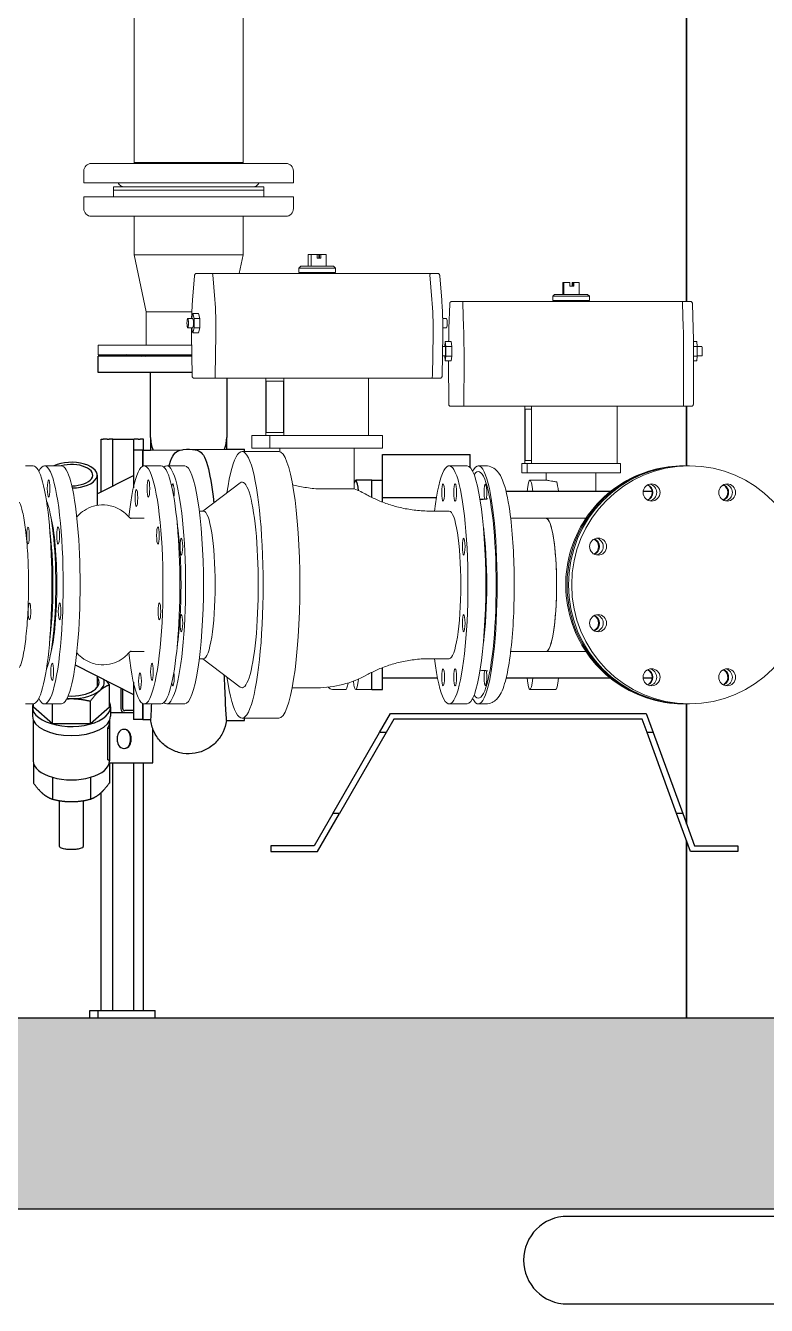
# Model space of a CAD drawing. Header units: millimetres. Extents: x 0 to 157650, y 0 to 89100.
# Drawn here: x 87378 to 89710, y 8226 to 12257 of the extents above; entities that cross this region are included whole.
import ezdxf

# ---------------------------------------------------------------- set-up
doc = ezdxf.new("R2010")
doc.units = ezdxf.units.MM
doc.header["$LTSCALE"] = 150
doc.layers.add('Hatch', color=7, linetype='Continuous', lineweight=18)
doc.layers.add('Visible', color=7, linetype='Continuous', lineweight=25)
doc.layers.add('P_Biomass (BM)', color=150, linetype='Continuous', lineweight=18, true_color=0x007fff)

msp = doc.modelspace()

# ---------------------------------------------------------------- hatches: boundary and pattern name
at = {"layer": 'Hatch'}
h = msp.add_hatch(dxfattribs=at)
h.set_pattern_fill('AR-CONC', color=256, scale=80.749152, angle=60, style=0)
h.set_pattern_definition([(110, (0, 0), (333.474, 476.2499), [60.562, -666.1805]), (55, (0, 0), (-582.0343, 206.6647), [48.4495, -532.9444]), (160.4514, (27.8, 39.7), (-248.5603, 682.9145), [51.4697, -566.1663]), (106.1842, (-139.86, 80.75), (546.6434, 679.5027), [90.843, -999.271]), (156.6356, (-94.3, 137.4), (-303.843, 1046.913), [77.2045, -849.25]), (51.1841, (-139.9, 80.75), (-303.843, 1046.913), [72.674, -799.417]), (81, (-64.5, 130.5), (522.5535, 254.866), [60.562, -666.1805]), (26, (-64.5, 130.5), (-408.8656, 462.929), [48.4495, -532.9444]), (131.4514, (-21, 151.73), (113.688, 717.795), [51.4697, -566.1663]), (97.49998, (0, 0), (-227.88585, 142.90806), [0, -526.4845, 0, -541.0193, 0, -534.9631]), (67.49998, (0, 0), (-169.602, 343.2088), [0, -308.4618, 0, -514.3721, 0, -203.8916]), (27.49998, (-90.04, -155.95), (231.3015, 364.19987), [0, -201.8729, 0, -629.8434, 0, -835.7537]), (17.5, (-130.4, -225.88), (165.4549, 448.2438), [0, -262.4347, 0, -418.2806, 0, -593.5063])])
h.paths.add_polyline_path([(84958.7, 9130), (84958.7, 9280), (84658.7, 9280), (84658.7, 5830), (79258.7, 5830), (79258.7, 9280), (78958.7, 9280), (78958.7, 9130), (72360.8, 9130), (72360.8, 8830), (72360.8, 8530), (78958.7, 8530), (78958.7, 5530), (84958.7, 5530), (84958.7, 8530), (91556.6, 8530), (91556.6, 9130)])

# ---------------------------------------------------------------- linework, layer by layer
at = {"layer": 'P_Biomass (BM)'}
for p, q in [((87719.7, 12866.5), (87719.7, 11825.5)), ((88062.6, 12866.5), (88062.6, 11825.5)), ((88197.2, 11822.5), (87585.2, 11822.5)), ((88062.6, 11825.5), (87719.7, 11825.5)), ((87719.7, 11822.5), (87719.7, 11825.5)), ((87719.7, 11825.5), (88062.6, 11825.5)), ((88062.6, 11822.5), (88062.6, 11825.5)), ((87561.2, 11761), (87561.2, 11798.5)), ((88221.2, 11761), (88221.2, 11798.5)), ((88221.2, 11761), (87561.2, 11761)), ((88128.2, 11749), (87654.2, 11749)), ((87654.2, 11738.5), (87654.2, 11749)), ((88128.2, 11738.5), (87654.2, 11738.5)), ((87654.2, 11738.5), (88128.2, 11738.5)), ((87654.2, 11738.5), (87654.2, 11717.5)), ((88128.2, 11738.5), (88128.2, 11749)), ((88128.2, 11738.5), (88128.2, 11717.5)), ((87561.2, 11717.5), (88221.2, 11717.5)), ((87561.2, 11717.5), (87561.2, 11680)), ((88221.2, 11717.5), (88221.2, 11680)), ((87585.2, 11656), (88197.2, 11656)), ((87719.7, 11656), (87719.7, 11534.5)), ((88062.6, 11656), (88062.6, 11534.5)), ((87719.7, 11534.5), (88062.6, 11534.5)), ((87757.8, 11354.5), (87719.7, 11534.5)), ((88050.2, 11476), (88062.6, 11534.5)), ((88267.4, 11498.5), (88267.4, 11536)), ((88267.4, 11536), (88276.5, 11536)), ((88295.6, 11536), (88276.5, 11536)), ((88276.5, 11536), (88276.5, 11498.5)), ((88295.6, 11524), (88295.6, 11536)), ((88295.8, 11536), (88300.5, 11536)), ((88295.8, 11524), (88295.8, 11536)), ((88300.5, 11524), (88300.5, 11536)), ((88300.5, 11536), (88302.7, 11536)), ((88302.7, 11536), (88302.7, 11524)), ((88302.7, 11536), (88307.4, 11536)), ((88307.4, 11536), (88307.4, 11524)), ((88323.9, 11536), (88307.4, 11536)), ((88323.9, 11498.5), (88323.9, 11536)), ((88243.9, 11498.5), (88237.9, 11492.5)), ((88237.9, 11479), (88237.9, 11492.5)), ((88353.4, 11492.5), (88237.9, 11492.5)), ((88243.9, 11498.5), (88347.4, 11498.5)), ((88295.6, 11524), (88307.4, 11524)), ((88347.4, 11498.5), (88353.4, 11492.5)), ((88353.4, 11479), (88353.4, 11492.5)), ((87909.8, 11468.9), (87903.5, 11391.7)), ((87940.5, 11476), (87916.2, 11476)), ((87965.9, 11476), (87940.5, 11476)), ((88649.7, 11476), (87965.9, 11476)), ((87973.4, 11394), (87967.2, 11471.1)), ((87973.4, 11394), (87967.2, 11471.1)), ((88353.4, 11479), (88237.9, 11479)), ((88649.7, 11476), (88675.2, 11476)), ((88650.9, 11471.1), (88657.2, 11394)), ((88650.9, 11471.1), (88657.2, 11394)), ((88681.6, 11468.9), (88687.8, 11391.7)), ((89043.2, 11410), (89037.2, 11404)), ((89043.2, 11410), (89146.7, 11410)), ((89069.3, 11410), (89069.3, 11447.5)), ((89069.3, 11447.5), (89072.7, 11447.5)), ((89091.2, 11447.5), (89072.7, 11447.5)), ((89072.7, 11447.5), (89072.7, 11410)), ((89091.2, 11435.5), (89091.2, 11447.5)), ((89091.2, 11435.5), (89103.2, 11435.5)), ((89098.8, 11447.5), (89100.6, 11447.5)), ((89098.8, 11435.5), (89098.8, 11447.5)), ((89100.6, 11435.5), (89100.6, 11447.5)), ((89100.6, 11447.5), (89101.4, 11447.5)), ((89101.4, 11447.5), (89101.4, 11435.5)), ((89101.4, 11447.5), (89103.2, 11447.5)), ((89103.2, 11447.5), (89103.2, 11435.5)), ((89120.7, 11447.5), (89103.2, 11447.5)), ((89120.7, 11410), (89120.7, 11447.5)), ((89146.7, 11410), (89152.7, 11404)), ((88712.9, 11380.1), (88710.6, 11302.9)), ((88728.2, 11387.5), (88719.1, 11387.5)), ((88754, 11387.5), (88728.2, 11387.5)), ((89445.2, 11387.5), (88754, 11387.5)), ((88756.8, 11305.5), (88754.4, 11382.6)), ((88756.8, 11305.5), (88754.4, 11382.6)), ((89037.2, 11390.5), (89037.2, 11404)), ((89152.7, 11404), (89037.2, 11404)), ((89152.7, 11390.5), (89037.2, 11390.5)), ((89152.7, 11390.5), (89152.7, 11404)), ((89445.2, 11387.5), (89470.9, 11387.5)), ((89445.6, 11382.6), (89448, 11305.5)), ((89445.6, 11382.6), (89448, 11305.5)), ((89477.1, 11380.1), (89479.4, 11302.9)), ((87757.8, 11354.5), (87901.2, 11354.5)), ((87757.8, 11354.5), (87757.8, 11249.5)), ((87904, 11334.4), (87888.3, 11334.4)), ((87904, 11349.6), (87899.9, 11334.5)), ((87899.9, 11334.5), (87899.9, 11334.4)), ((87922.4, 11349.6), (87904, 11349.6)), ((87908.1, 11334.5), (87904, 11349.6)), ((87926.5, 11334.5), (87908.1, 11334.5)), ((87908.1, 11304.3), (87908.1, 11334.5)), ((87922.4, 11349.6), (87926.5, 11334.5)), ((87926.5, 11334.5), (87926.5, 11304.3)), ((88691.4, 11334.5), (88690.7, 11337)), ((88690.8, 11334.5), (88691.4, 11334.5)), ((88691.4, 11304.3), (88691.4, 11334.5)), ((88703, 11334.4), (88691.4, 11334.4)), ((87904, 11304.4), (87888.3, 11304.4)), ((87899.9, 11304.4), (87899.9, 11304.3)), ((87899.9, 11304.3), (87904, 11289.3)), ((87904, 11289.3), (87908.1, 11304.3)), ((87922.4, 11289.3), (87904, 11289.3)), ((87926.5, 11304.3), (87908.1, 11304.3)), ((87926.5, 11304.3), (87922.4, 11289.3)), ((88691.2, 11304.3), (88691.4, 11304.3)), ((88691.2, 11303.6), (88691.4, 11304.3)), ((88703, 11304.4), (88691.4, 11304.4)), ((87900.7, 11249.5), (87606.2, 11249.5)), ((87606.2, 11249.5), (87606.2, 11219.5)), ((87900.2, 11284.1), (87902.1, 11154.7)), ((87975, 11154.2), (87976.8, 11283.6)), ((87975, 11154.2), (87976.8, 11283.6)), ((88660.6, 11283.6), (88658.7, 11154.2)), ((88660.6, 11283.6), (88658.7, 11154.2)), ((88691.1, 11284.1), (88689.2, 11154.7)), ((88699.1, 11261.1), (88697.5, 11246)), ((88717.7, 11261.1), (88699.1, 11261.1)), ((88700.6, 11246), (88699.1, 11261.1)), ((88717.7, 11261.1), (88719.2, 11246)), ((89480.4, 11261.1), (89490.9, 11261.1)), ((89492.4, 11246), (89490.9, 11261.1)), ((87606.2, 11219.5), (87901.2, 11219.5)), ((88699.1, 11215.9), (88690.1, 11215.9)), ((88699.1, 11245.9), (88690.6, 11245.9)), ((88697.5, 11246), (88697.5, 11245.9)), ((88697.5, 11215.9), (88697.5, 11215.8)), ((88697.5, 11215.8), (88699.1, 11200.8)), ((88699.1, 11200.8), (88700.6, 11215.8)), ((88719.2, 11246), (88700.6, 11246)), ((88700.6, 11215.8), (88700.6, 11246)), ((88719.2, 11215.8), (88700.6, 11215.8)), ((88719.2, 11215.8), (88717.7, 11200.8)), ((88719.2, 11246), (88719.2, 11215.8)), ((89480.5, 11246), (89492.4, 11246)), ((89480.7, 11215.8), (89492.4, 11215.8)), ((89490.9, 11200.8), (89492.4, 11215.8)), ((89492.4, 11215.8), (89492.4, 11246)), ((89506.8, 11245.9), (89492.4, 11245.9)), ((89506.8, 11215.9), (89492.4, 11215.9)), ((88717.7, 11200.8), (88699.1, 11200.8)), ((88709.3, 11195.6), (88710, 11066.2)), ((88757.4, 11065.7), (88758.1, 11195.1)), ((88757.4, 11065.7), (88758.1, 11195.1)), ((89449.3, 11195.1), (89448.5, 11065.7)), ((89449.3, 11195.1), (89448.5, 11065.7)), ((89480.7, 11195.6), (89479.9, 11066.2)), ((89480.7, 11200.8), (89490.9, 11200.8)), ((87908.6, 11146), (87948.1, 11146)), ((87973.5, 11146), (87948.1, 11146)), ((87973.5, 11146), (88182.1, 11146)), ((88134, 11146), (88134, 10966)), ((88135.4, 10975), (88135.4, 11137)), ((88135.4, 11137), (88189.3, 11137)), ((88190.7, 11146), (88182.1, 11146)), ((88189.3, 11137), (88189.3, 10975)), ((88190.7, 11146), (88190.7, 10966)), ((88457.3, 11146), (88190.7, 11146)), ((88457.3, 11146), (88657.3, 11146)), ((88457.3, 11146), (88457.3, 10966)), ((88657.3, 11146), (88682.8, 11146)), ((88716.2, 11057.5), (88731.1, 11057.5)), ((88756.8, 11057.5), (88731.1, 11057.5)), ((88756.8, 11057.5), (88967.7, 11057.5)), ((88949.5, 11057.5), (88949.5, 10877.5)), ((88950.1, 10886.5), (88950.1, 11048.5)), ((88950.1, 11048.5), (88970.4, 11048.5)), ((88970.9, 11057.5), (88967.7, 11057.5)), ((88970.4, 11048.5), (88970.4, 10886.5)), ((88970.9, 11057.5), (88970.9, 10877.5)), ((89240.4, 11057.5), (88970.9, 11057.5)), ((89240.4, 11057.5), (89448, 11057.5)), ((89240.4, 11057.5), (89240.4, 10877.5)), ((89448, 11057.5), (89473.8, 11057.5)), ((88089.6, 10966), (88146.3, 10966)), ((88089.6, 10925.5), (88089.6, 10966)), ((88189.3, 10975), (88135.4, 10975)), ((88501.8, 10966), (88146.3, 10966)), ((88146.3, 10966), (88146.3, 10925.5)), ((88457.3, 10966), (88190.7, 10966)), ((88501.8, 10925.5), (88501.8, 10966)), ((88089.6, 10925.5), (88146.3, 10925.5)), ((88146.3, 10925.5), (88501.8, 10925.5)), ((88178.7, 10925.5), (88178.7, 10914.4)), ((88412.7, 10925.5), (88412.7, 10797.2)), ((88059.4, 10915), (88175, 10915)), ((88970.4, 10886.5), (88950.1, 10886.5)), ((87401.7, 10870), (87378, 10870)), ((87490.6, 10870), (87437.3, 10870)), ((87804.6, 10870), (87751.3, 10870)), ((87822.4, 10870), (87878.7, 10870)), ((88711.2, 10870), (88767.5, 10870)), ((88803, 10870), (88826.7, 10870)), ((88939.5, 10877.5), (88957, 10877.5)), ((88939.5, 10847.5), (88939.5, 10877.5)), ((88939.5, 10847.5), (88957, 10847.5)), ((88969, 10877.5), (88957, 10877.5)), ((88957, 10877.5), (88957, 10847.5)), ((88957, 10847.5), (89250.5, 10847.5)), ((88970.9, 10877.5), (88969, 10877.5)), ((89240.4, 10877.5), (88970.9, 10877.5)), ((89017, 10847.5), (89017, 10825)), ((89173, 10847.5), (89173, 10789)), ((89250.5, 10877.5), (89240.4, 10877.5)), ((89250.5, 10847.5), (89250.5, 10877.5)), ((89452.7, 10870), (89448.9, 10870)), ((89467.3, 10870), (89456.9, 10870)), ((87935.8, 10727.5), (88053.4, 10816.7)), ((88965.5, 10825), (89017.1, 10825)), ((88314.1, 10797.2), (88412.7, 10797.2)), ((88817.8, 10765), (88826.7, 10765)), ((87925.1, 10727.5), (87937.9, 10727.5)), ((88651.9, 10727.5), (88711.2, 10727.5)), ((87751.3, 10704.6), (87708.3, 10704.6)), ((89016.3, 10704.6), (88905, 10704.6)), ((89016.3, 10704.6), (89141.4, 10704.6)), ((87751.3, 10285.5), (87708.3, 10285.5)), ((89016.3, 10285.5), (88905, 10285.5)), ((89016.3, 10285.5), (89141.4, 10285.5)), ((87925.1, 10262.5), (87937.9, 10262.5)), ((87935.8, 10262.5), (88053.4, 10173.3)), ((88651.9, 10262.5), (88711.2, 10262.5)), ((88817.8, 10225), (88826.7, 10225)), ((88217.1, 10171), (88295.7, 10171)), ((88386, 10165), (88348.6, 10165)), ((88467.9, 10165), (88417.4, 10165)), ((88965.5, 10165), (89046.3, 10165)), ((87401.7, 10120), (87378, 10120)), ((87490.6, 10120), (87437.3, 10120)), ((87804.6, 10120), (87751.3, 10120)), ((87822.4, 10120), (87878.7, 10120)), ((88711.2, 10120), (88767.5, 10120)), ((88803, 10120), (88826.7, 10120)), ((89452.7, 10120), (89448.9, 10120)), ((89467.3, 10120), (89456.9, 10120)), ((88059.4, 10075), (88175, 10075))]:
    msp.add_line(p, q, dxfattribs=at)
for centre, radius, start, end in [((87585.2, 11798.5), 24, 90, 180), ((88197.2, 11798.5), 24, 0, 90), ((87688.7, 11770), 21, 205.3769, 270), ((88093.7, 11770), 21, 270, 334.6231), ((87585.2, 11680), 24, 180, 270), ((88197.2, 11680), 24, 270, 0), ((88295.7, 10495), 324, 61.1419, 68.8316), ((88295.7, 10495), 324, 270, 298.8581)]:
    msp.add_arc(centre, radius, start, end, dxfattribs=at)
for centre, major_axis, ratio, start_param, end_param in [((87965.9, 11467), (0, 9), 0.157549, 5.187765, 6.283185), ((87965.9, 11467), (0, 9), 0.157549, 5.187765, 6.283185), ((88649.7, 11467), (0, 9), 0.157549, 5.187765, 6.283185), ((88649.7, 11467), (0, 9), 0.157549, 5.187765, 6.283185), ((87945.3, 11302), (0, 201), 0.157549, 4.62067, 5.187765), ((87945.3, 11302), (0, 201), 0.157549, 4.62067, 5.187765), ((88629, 11302), (0, -201), 0.157549, 1.479077, 2.046172), ((88629, 11302), (0, -201), 0.157549, 1.479077, 2.046172), ((88754, 11378.5), (0, 9), 0.05935, 5.187765, 6.283185), ((88754, 11378.5), (0, 9), 0.05935, 5.187765, 6.283185), ((89445.2, 11378.5), (0, 9), 0.05935, 5.187765, 6.283185), ((89445.2, 11378.5), (0, 9), 0.05935, 5.187765, 6.283185), ((87904, 11319.4), (0, 15), 0.157549, 3.141593, 6.283185), ((88703, 11319.4), (0, -15), 0.157549, 0, 3.141593), ((88746.2, 11213.5), (0, 201), 0.05935, 4.62067, 5.187765), ((88746.2, 11213.5), (0, 201), 0.05935, 4.62067, 5.187765), ((89437.4, 11213.5), (0, -201), 0.05935, 1.479077, 2.046172), ((89437.4, 11213.5), (0, -201), 0.05935, 1.479077, 2.046172), ((88699.1, 11230.9), (0, 15), 0.05935, 3.141593, 6.283185), ((89506.8, 11230.9), (0, -15), 0.05935, 0, 3.141593), ((87973.5, 11155), (0, -9), 0.157549, 0, 1.479077), ((87973.5, 11155), (0, -9), 0.157549, 0, 1.479077), ((88657.3, 11155), (0, -9), 0.157549, 0, 1.479077), ((88657.3, 11155), (0, -9), 0.157549, 0, 1.479077), ((88756.8, 11066.5), (0, -9), 0.05935, 0, 1.479077), ((88756.8, 11066.5), (0, -9), 0.05935, 0, 1.479077), ((89448, 11066.5), (0, -9), 0.05935, 0, 1.479077), ((89448, 11066.5), (0, -9), 0.05935, 0, 1.479077), ((88059.4, 10495), (0, 420), 0.157549, 2.332915, 7.091863), ((87437.3, 10495), (0, -375), 0.157549, 5.97759, 9.730374), ((87751.3, 10495), (0, -375), 0.157549, 5.319719, 10.388244), ((87822.4, 10495), (0, 375), 0.157549, 2.990589, 6.434189), ((88175, 10495), (0, 420), 0.157549, 3.141593, 6.283185), ((88711.2, 10495), (0, 375), 0.157549, 2.239539, 7.185239), ((88803, 10495), (0, 375), 0.157549, 2.835997, 6.588781), ((87401.7, 10495), (0, -375), 0.157549, 0, 3.141593), ((87490.6, 10495), (0, -375), 0.157549, 0, 3.141593), ((87804.6, 10495), (0, -375), 0.157549, 0, 3.141593), ((87878.7, 10495), (0, 375), 0.157549, 3.141593, 6.283185), ((88767.5, 10495), (0, 375), 0.157549, 3.141593, 6.283185), ((88803, 10495), (0, 357), 0.157549, 2.905147, 6.519631), ((89452.7, 10495), (0, -375), 0.987511, 3.135849, 6.288929), ((89456.9, 10495), (0, -375), 0.987511, 3.141593, 6.283185), ((87841.4, 10786), (0, 27), 0.157549, 4.07331, 7.141273), ((88059.4, 10495), (0, 324), 0.157549, 3.022629, 6.402149), ((88825.5, 10786), (0, 26.2), 0.157549, 0.826323, 2.499493), ((88825.5, 10786), (0, 26.2), 0.157549, 3.788476, 6.24226), ((88965.5, 10495), (0, 330), 0.05935, 5.811732, 6.754639), ((89046.3, 10495), (0, 330), 0.05935, 5.811732, 6.097611), ((89324.2, 10786), (0, 26.2), 0.987511, 3.590284, 5.834494), ((89327, 10786), (0, 26.2), 0.987511, 3.525915, 5.898863), ((89337.9, 10786), (0, -27), 0.987511, 0.196253, 2.94534), ((89562.3, 10786), (0, 26.2), 0.987511, 3.590284, 5.456862), ((89565.1, 10786), (0, -26.2), 0.987511, 0.384323, 2.315269), ((89576, 10786), (0, -27), 0.987511, 0.196253, 2.94534), ((87428.4, 10495), (0, -282), 0.157549, 0.347009, 2.794583), ((87937.9, 10495), (0, 232.5), 0.157549, 3.141593, 6.283185), ((88711.2, 10495), (0, 232.5), 0.157549, 3.141593, 6.283185), ((87437.3, 10495), (0, 249), 0.157549, 3.67733, 5.747448), ((87822.4, 10495), (0, -284.2), 0.157549, 0.825544, 2.316049), ((89016.3, 10495), (0, -209.6), 0.157549, 0, 3.141593), ((89016.3, 10495), (0, 209.5), 0.157549, 3.141593, 6.283185), ((87385.6, 10650.7), (0, -26.2), 0.157549, 2.521215, 7.937152), ((87419.5, 10495), (0, 282), 0.157549, 4.005185, 5.419593), ((88785.2, 10495), (0, -282), 0.157549, 0.863592, 2.278), ((89169.5, 10615.6), (0, -27), 0.987511, 0.196253, 2.94534), ((89155.8, 10615.6), (0, 26.2), 0.987511, 3.590284, 5.834494), ((89158.7, 10615.6), (0, 26.2), 0.987511, 3.525915, 5.898863), ((87390.3, 10411.4), (0, -26.2), 0.157549, 1.735817, 7.151754), ((89169.5, 10374.5), (0, -27), 0.987511, 0.196253, 2.94534), ((89155.8, 10374.5), (0, 26.2), 0.987511, 3.590284, 5.834494), ((89158.7, 10374.5), (0, 26.2), 0.987511, 3.525915, 5.898863), ((87841.4, 10204), (0, -27), 0.157549, 5.425097, 8.49306), ((88825.5, 10204), (0, 26.2), 0.157549, 0.6421, 2.315269), ((88825.5, 10204), (0, -26.2), 0.157549, 0.040925, 2.494709), ((88965.5, 10495), (0, -330), 0.05935, 5.811732, 6.754639), ((89046.3, 10495), (0, -330), 0.05935, 0, 0.471453), ((89324.2, 10204), (0, 26.2), 0.987511, 3.590284, 5.834494), ((89327, 10204), (0, 26.2), 0.987511, 3.525915, 5.898863), ((89337.9, 10204), (0, -27), 0.987511, 0.196253, 2.94534), ((89562.3, 10204), (0, 26.2), 0.987511, 3.967916, 5.834494), ((89565.1, 10204), (0, 26.2), 0.987511, 3.967916, 5.898863), ((89576, 10204), (0, -27), 0.987511, 0.196253, 2.94534), ((88386, 10495), (0, -330), 0.05935, 0, 0.35796), ((88417.4, 10495), (0, -330), 0.05935, 5.877901, 6.736817)]:
    msp.add_ellipse(centre, major_axis=major_axis, ratio=ratio, start_param=start_param, end_param=end_param, dxfattribs=at)
for centre, major_axis, ratio in [((87888.3, 11319.4), (0, 15), 0.157549), ((89467.3, 10495), (0, 375), 0.987511), ((87450.5, 10798.7), (0, -27), 0.157549), ((87764.5, 10798.7), (0, -27), 0.157549), ((88692.2, 10786), (0, -27), 0.157549), ((88730.2, 10786), (0, -27), 0.157549), ((89348.3, 10786), (0, -27), 0.987511), ((89586.4, 10786), (0, -27), 0.987511), ((87726.8, 10768.9), (0, -27), 0.157549), ((87480.4, 10650.7), (0, -27), 0.157549), ((87794.5, 10650.7), (0, -27), 0.157549), ((87868.3, 10615.6), (0, -27), 0.157549), ((88757, 10615.6), (0, -27), 0.157549), ((89179.9, 10615.6), (0, 27), 0.987511), ((87485.1, 10411.4), (0, -27), 0.157549), ((87799.2, 10411.4), (0, -27), 0.157549), ((87868.3, 10374.5), (0, 27), 0.157549), ((88757, 10374.5), (0, 27), 0.157549), ((89179.9, 10374.5), (0, 27), 0.987511), ((87461.8, 10221.2), (0, 27), 0.157549), ((87775.8, 10221.2), (0, 27), 0.157549), ((87738.1, 10191.3), (0, 27), 0.157549), ((88692.2, 10204), (0, 27), 0.157549), ((88730.2, 10204), (0, 27), 0.157549), ((89348.3, 10204), (0, 27), 0.987511), ((89586.4, 10204), (0, 27), 0.987511)]:
    msp.add_ellipse(centre, major_axis=major_axis, ratio=ratio, dxfattribs=at)
for points, knots in [([(87916.2, 11476), (87915.5, 11476), (87914.9, 11475.9), (87913.7, 11475.5), (87913.2, 11475.3), (87912.2, 11474.6), (87911.9, 11474.2), (87911.2, 11473.4), (87910.9, 11473), (87910.5, 11472.2), (87910.4, 11471.8), (87910.1, 11471.1), (87910.1, 11470.8), (87909.9, 11470.2), (87909.9, 11469.9), (87909.8, 11469.4), (87909.8, 11469.1), (87909.8, 11468.9)], [1.570796, 1.570796, 1.570796, 1.570796, 1.621361, 1.621361, 1.676962, 1.676962, 1.749398, 1.749398, 1.858397, 1.858397, 2.034574, 2.034574, 2.253658, 2.253658, 2.472742, 2.472742, 2.666217, 2.666217, 2.666217, 2.666217]), ([(88675.2, 11476), (88675.8, 11476), (88676.5, 11475.9), (88677.6, 11475.5), (88678.2, 11475.3), (88679.1, 11474.6), (88679.5, 11474.2), (88680.2, 11473.4), (88680.4, 11473), (88680.9, 11472.2), (88681, 11471.8), (88681.2, 11471.1), (88681.3, 11470.8), (88681.4, 11470.2), (88681.5, 11469.9), (88681.5, 11469.4), (88681.5, 11469.1), (88681.6, 11468.9)], [4.712389, 4.712389, 4.712389, 4.712389, 4.762953, 4.762953, 4.818555, 4.818555, 4.890991, 4.890991, 4.99999, 4.99999, 5.176167, 5.176167, 5.395251, 5.395251, 5.614335, 5.614335, 5.80781, 5.80781, 5.80781, 5.80781]), ([(87903.5, 11391.7), (87903, 11385.1), (87902.5, 11378.4), (87901.7, 11364.5), (87901.3, 11357.4), (87900.9, 11345.9), (87900.7, 11341.4), (87900.6, 11337)], [2.6662171, 2.6662171, 2.6662171, 2.6662171, 2.779636, 2.779636, 2.8930549, 2.8930549, 2.9621048, 2.9621048, 2.9621048, 2.9621048]), ([(88687.8, 11391.7), (88688.4, 11385.1), (88688.8, 11378.4), (88689.7, 11364.5), (88690, 11357.4), (88690.6, 11343), (88690.8, 11335.8), (88691.1, 11321.1), (88691.2, 11313.7), (88691.3, 11298.9), (88691.2, 11291.4), (88691.1, 11284.1)], [5.8078097, 5.8078097, 5.8078097, 5.8078097, 5.9212287, 5.9212287, 6.0346476, 6.0346476, 6.1480665, 6.1480665, 6.2614854, 6.2614854, 6.3749043, 6.3749043, 6.3749043, 6.3749043]), ([(88719.1, 11387.5), (88718.4, 11387.5), (88717.8, 11387.4), (88716.6, 11387), (88716.1, 11386.8), (88715.2, 11386.1), (88714.8, 11385.8), (88714.1, 11385), (88713.9, 11384.6), (88713.5, 11383.8), (88713.4, 11383.5), (88713.2, 11382.9), (88713.2, 11382.7), (88713.1, 11382.2), (88713.1, 11382), (88713, 11381.7), (88713, 11381.5), (88713, 11381), (88713, 11380.8), (88712.9, 11380.4), (88712.9, 11380.3), (88712.9, 11380.1)], [1.570796, 1.570796, 1.570796, 1.570796, 1.589797, 1.589797, 1.610735, 1.610735, 1.638273, 1.638273, 1.68131, 1.68131, 1.75873, 1.75873, 1.874671, 1.874671, 2.045619, 2.045619, 2.264703, 2.264703, 2.483787, 2.483787, 2.666217, 2.666217, 2.666217, 2.666217]), ([(89470.9, 11387.5), (89471.5, 11387.5), (89472.2, 11387.4), (89473.4, 11387), (89473.9, 11386.8), (89474.8, 11386.1), (89475.2, 11385.8), (89475.8, 11385), (89476.1, 11384.6), (89476.5, 11383.8), (89476.6, 11383.5), (89476.8, 11382.9), (89476.8, 11382.7), (89476.9, 11382.2), (89476.9, 11382), (89477, 11381.7), (89477, 11381.5), (89477, 11381), (89477, 11380.8), (89477, 11380.4), (89477.1, 11380.3), (89477.1, 11380.1)], [4.712389, 4.712389, 4.712389, 4.712389, 4.731389, 4.731389, 4.752327, 4.752327, 4.779865, 4.779865, 4.822903, 4.822903, 4.900322, 4.900322, 5.016263, 5.016263, 5.187211, 5.187211, 5.406296, 5.406296, 5.62538, 5.62538, 5.80781, 5.80781, 5.80781, 5.80781]), ([(88710.6, 11302.9), (88710.4, 11296.4), (88710.2, 11289.6), (88709.9, 11275.8), (88709.7, 11268.7), (88709.6, 11261.4), (88709.6, 11261.2), (88709.6, 11261.1)], [2.6662171, 2.6662171, 2.6662171, 2.6662171, 2.779636, 2.779636, 2.8930549, 2.8930549, 2.8958003, 2.8958003, 2.8958003, 2.8958003]), ([(89479.4, 11302.9), (89479.6, 11296.4), (89479.8, 11289.6), (89480.1, 11275.8), (89480.2, 11268.7), (89480.5, 11254.4), (89480.5, 11247.2), (89480.7, 11232.5), (89480.7, 11225.1), (89480.7, 11210.4), (89480.7, 11203), (89480.7, 11195.6)], [5.8078097, 5.8078097, 5.8078097, 5.8078097, 5.9212287, 5.9212287, 6.0346476, 6.0346476, 6.1480665, 6.1480665, 6.2614854, 6.2614854, 6.3749043, 6.3749043, 6.3749043, 6.3749043]), ([(87902.1, 11154.7), (87902.1, 11154.3), (87902.1, 11153.9), (87902.2, 11153.1), (87902.2, 11152.7), (87902.3, 11152), (87902.4, 11151.6), (87902.6, 11150.7), (87902.7, 11150.2), (87903.2, 11149.1), (87903.4, 11148.8), (87903.9, 11148.2), (87904.1, 11147.9), (87904.7, 11147.4), (87905, 11147.2), (87905.9, 11146.6), (87906.6, 11146.3), (87907.8, 11146.1), (87908.2, 11146), (87908.6, 11146)], [3.233312, 3.233312, 3.233312, 3.233312, 3.529127, 3.529127, 3.824943, 3.824943, 4.120758, 4.120758, 4.416574, 4.416574, 4.507301, 4.507301, 4.569722, 4.569722, 4.614325, 4.614325, 4.683613, 4.683613, 4.712389, 4.712389, 4.712389, 4.712389]), ([(88689.2, 11154.7), (88689.2, 11154.3), (88689.2, 11153.9), (88689.2, 11153.1), (88689.1, 11152.7), (88689, 11152), (88689, 11151.6), (88688.8, 11150.7), (88688.7, 11150.2), (88688.1, 11149.1), (88687.9, 11148.8), (88687.5, 11148.2), (88687.2, 11147.9), (88686.6, 11147.4), (88686.3, 11147.2), (88685.4, 11146.6), (88684.7, 11146.3), (88683.5, 11146.1), (88683.1, 11146), (88682.8, 11146)], [0.091719, 0.091719, 0.091719, 0.091719, 0.387534, 0.387534, 0.68335, 0.68335, 0.979165, 0.979165, 1.274981, 1.274981, 1.365709, 1.365709, 1.428129, 1.428129, 1.472733, 1.472733, 1.54202, 1.54202, 1.570796, 1.570796, 1.570796, 1.570796]), ([(88710, 11066.2), (88710, 11065.9), (88710, 11065.6), (88710.1, 11064.9), (88710.1, 11064.6), (88710.1, 11064), (88710.1, 11063.8), (88710.2, 11063.2), (88710.2, 11063), (88710.3, 11062.4), (88710.3, 11062.2), (88710.5, 11061.7), (88710.5, 11061.3), (88711.3, 11060), (88711.6, 11059.7), (88712.1, 11059.1), (88712.4, 11058.8), (88713.3, 11058.2), (88714, 11057.9), (88715.3, 11057.6), (88715.8, 11057.5), (88716.2, 11057.5)], [3.233312, 3.233312, 3.233312, 3.233312, 3.529127, 3.529127, 3.824943, 3.824943, 4.120758, 4.120758, 4.416574, 4.416574, 4.498567, 4.498567, 4.621213, 4.621213, 4.651872, 4.651872, 4.671092, 4.671092, 4.699218, 4.699218, 4.712389, 4.712389, 4.712389, 4.712389]), ([(89479.9, 11066.2), (89479.9, 11065.9), (89479.9, 11065.6), (89479.9, 11064.9), (89479.9, 11064.6), (89479.9, 11064), (89479.9, 11063.8), (89479.8, 11063.2), (89479.8, 11063), (89479.7, 11062.4), (89479.7, 11062.2), (89479.5, 11061.7), (89479.5, 11061.3), (89478.7, 11060), (89478.4, 11059.7), (89477.8, 11059.1), (89477.6, 11058.8), (89476.7, 11058.2), (89476, 11057.9), (89474.7, 11057.6), (89474.2, 11057.5), (89473.8, 11057.5)], [0.091719, 0.091719, 0.091719, 0.091719, 0.387534, 0.387534, 0.68335, 0.68335, 0.979165, 0.979165, 1.274981, 1.274981, 1.356974, 1.356974, 1.47962, 1.47962, 1.51028, 1.51028, 1.529499, 1.529499, 1.557625, 1.557625, 1.570796, 1.570796, 1.570796, 1.570796]), ([(88826.7, 10870), (88834.1, 10870), (88841.2, 10868), (88853.9, 10861.7), (88858.8, 10857.3), (88870.6, 10844.2), (88875, 10835.2), (88889.2, 10800.6), (88896.2, 10768.1), (88906.2, 10697.6), (88909.5, 10664), (88914.2, 10593.2), (88915.6, 10556.1), (88916.4, 10481.3), (88915.8, 10443.6), (88912.8, 10371.1), (88910.4, 10336.3), (88903.8, 10272.5), (88899.6, 10243.7), (88889.2, 10193.1), (88883.5, 10172.4), (88871, 10147.7), (88866.8, 10140.8), (88856.2, 10130.6), (88851.9, 10127.2), (88840.7, 10121.9), (88833.8, 10120), (88826.7, 10120)], [3.926991, 3.926991, 3.926991, 3.926991, 4.00526, 4.00526, 4.100775, 4.100775, 4.293359, 4.293359, 4.764364, 4.764364, 5.101914, 5.101914, 5.429433, 5.429433, 5.75471, 5.75471, 6.080811, 6.080811, 6.412143, 6.412143, 6.766616, 6.766616, 6.9176, 6.9176, 6.993092, 6.993092, 7.068583, 7.068583, 7.068583, 7.068583]), ([(89448.9, 10120), (89409.4, 10120), (89369.9, 10126.5), (89294.9, 10151.6), (89259.4, 10170.2), (89196, 10217.9), (89168.1, 10246.9), (89122.6, 10312.4), (89105.2, 10348.9), (89082.4, 10425.5), (89077.1, 10465.7), (89079.4, 10545.7), (89086.9, 10585.6), (89114, 10660.8), (89133.5, 10696.2), (89182.6, 10759), (89212.2, 10786.4), (89278.3, 10830.4), (89314.9, 10846.9), (89384.3, 10865.7), (89416.6, 10870), (89448.9, 10870)], [3.141593, 3.141593, 3.141593, 3.141593, 3.46085, 3.46085, 3.78026, 3.78026, 4.100059, 4.100059, 4.420317, 4.420317, 4.740924, 4.740924, 5.061643, 5.061643, 5.382202, 5.382202, 5.702381, 5.702381, 6.022099, 6.022099, 6.283185, 6.283185, 6.283185, 6.283185]), ([(88314.1, 10797.2), (88306.8, 10797.2), (88299.1, 10797.4), (88283.7, 10798.6), (88275.9, 10799.4), (88260.7, 10801.5), (88253.3, 10802.8), (88239.4, 10805.5), (88232.9, 10806.9), (88224.2, 10808.9), (88221.4, 10809.6), (88218.7, 10810.2)], [-11.869661, -11.869661, -11.869661, -11.869661, -11.127565, -11.127565, -10.38547, -10.38547, -9.643374, -9.643374, -8.901279, -8.901279, -8.545362, -8.545362, -8.545362, -8.545362]), ([(88822.5, 10803.8), (88822.6, 10804.6), (88822.7, 10805.3), (88822.9, 10806.8), (88823.1, 10807.6), (88823.3, 10808.8), (88823.4, 10809.1), (88823.5, 10809.6), (88823.6, 10809.8), (88823.7, 10810), (88823.7, 10810.1), (88823.8, 10810.3), (88823.8, 10810.3), (88823.8, 10810.5), (88823.9, 10810.6), (88824, 10810.8), (88824, 10810.9), (88824.3, 10811.5), (88824.6, 10811.9), (88825.2, 10812.3), (88825.4, 10812.3), (88825.7, 10812.3)], [-0.9276751, -0.9276751, -0.9276751, -0.9276751, -0.8251738, -0.8251738, -0.6894617, -0.6894617, -0.6137109, -0.6137109, -0.5771333, -0.5771333, -0.5566202, -0.5566202, -0.5391604, -0.5391604, -0.5182142, -0.5182142, -0.4796563, -0.4796563, -0.3176798, -0.3176798, -0.170104, -0.170104, -0.170104, -0.170104]), ([(89049.9, 10819.4), (89047.6, 10819.7), (89045.3, 10820), (89039.6, 10821), (89036.1, 10821.6), (89029.9, 10822.7), (89027.1, 10823.2), (89022.6, 10824.1), (89020.8, 10824.4), (89018.2, 10824.9), (89017.4, 10825), (89017.1, 10825)], [9.550417, 9.550417, 9.550417, 9.550417, 9.834153, 9.834153, 10.325828, 10.325828, 10.817503, 10.817503, 11.309178, 11.309178, 11.800853, 11.800853, 11.800853, 11.800853]), ([(89581.3, 10803.8), (89581.3, 10803.9), (89581.2, 10803.9), (89579.2, 10806.1), (89576.9, 10807.9), (89574.1, 10809.4), (89573.8, 10809.5), (89573.5, 10809.7)], [-2.3553859, -2.3553859, -2.3553859, -2.3553859, -2.3490312, -2.3490312, -2.0439715, -2.0439715, -2.0091494, -2.0091494, -2.0091494, -2.0091494]), ([(89574.8, 10810.4), (89575, 10810.3), (89575.1, 10810.2), (89575.5, 10810.1), (89575.7, 10810), (89576.2, 10809.8), (89576.6, 10809.6), (89578.3, 10808.7), (89579.7, 10807.8), (89582.1, 10805.9), (89583.2, 10804.9), (89584.2, 10803.8)], [-0.5561496, -0.5561496, -0.5561496, -0.5561496, -0.5391604, -0.5391604, -0.5182142, -0.5182142, -0.4796563, -0.4796563, -0.3176798, -0.3176798, -0.170104, -0.170104, -0.170104, -0.170104]), ([(88651.9, 10727.5), (88636.7, 10727.5), (88621.4, 10728.4), (88591.4, 10731.7), (88576.7, 10734.1), (88548.4, 10740.3), (88534.7, 10744.1), (88508.6, 10752.7), (88496.3, 10757.5), (88473.1, 10767.8), (88462.2, 10773.2), (88452.1, 10778.8)], [4.71238898, 4.71238898, 4.71238898, 4.71238898, 4.72970991, 4.72970991, 4.74703083, 4.74703083, 4.76435176, 4.76435176, 4.78167269, 4.78167269, 4.79899362, 4.79899362, 4.79899362, 4.79899362]), ([(87358.5, 10234.7), (87358.5, 10234.7), (87358.8, 10235.1), (87360.2, 10237.8), (87362, 10241.9), (87366.4, 10255.9), (87369.3, 10267.5), (87375, 10298.1), (87377.8, 10318.2), (87382.6, 10364.5), (87384.5, 10391), (87387, 10447), (87387.6, 10476.6), (87387.2, 10535.5), (87386.3, 10564.8), (87383.1, 10619.8), (87380.8, 10645.6), (87375.3, 10690.3), (87372.1, 10709.4), (87365.6, 10737.8), (87362.1, 10747.9), (87359.2, 10754.2), (87358.6, 10755.2), (87358.5, 10755.3), (87358.5, 10755.3), (87358.5, 10755.3)], [0.885271, 0.885271, 0.885271, 0.885271, 0.951519, 0.951519, 1.119484, 1.119484, 1.361812, 1.361812, 1.651204, 1.651204, 1.958212, 1.958212, 2.270889, 2.270889, 2.584717, 2.584717, 2.896529, 2.896529, 3.20039, 3.20039, 3.476679, 3.476679, 3.570263, 3.570263, 3.578926, 3.578926, 3.578926, 3.578926]), ([(87701.4, 10710.5), (87696.2, 10716.3), (87689.6, 10722.7), (87670.9, 10735.2), (87658.6, 10741.2), (87632.7, 10747), (87620.1, 10747.7), (87596.8, 10744.9), (87586.1, 10741.6), (87566.5, 10732.7), (87558.3, 10727), (87547.3, 10717.7), (87543.7, 10714), (87540.6, 10710.5)], [2.0571036, 2.0571036, 2.0571036, 2.0571036, 2.1271017, 2.1271017, 2.1970997, 2.1970997, 2.2511001, 2.2511001, 2.3034271, 2.3034271, 2.3646688, 2.3646688, 2.4070939, 2.4070939, 2.4070939, 2.4070939]), ([(87701.4, 10710.5), (87702, 10709.8), (87702.9, 10708.9), (87705.1, 10706.9), (87706.5, 10705.8), (87708.7, 10704.3), (87709.2, 10704), (87709.8, 10703.6)], [2.05710363, 2.05710363, 2.05710363, 2.05710363, 2.09210266, 2.09210266, 2.12710168, 2.12710168, 2.1373407, 2.1373407, 2.1373407, 2.1373407]), ([(87388, 10672), (87388, 10672), (87388, 10671.9), (87388.4, 10670.2), (87388.8, 10668.1), (87389.3, 10663.4), (87389.5, 10660.9), (87389.7, 10656.5), (87389.7, 10654.7), (87389.7, 10652.8)], [-2.3553852, -2.3553852, -2.3553852, -2.3553852, -2.3488819, -2.3488819, -2.0438878, -2.0438878, -1.7543331, -1.7543331, -1.56067, -1.56067, -1.56067, -1.56067]), ([(87394.4, 10415.7), (87394.4, 10414.7), (87394.5, 10413.6), (87394.5, 10409.1), (87394.5, 10405.7), (87394.1, 10399.5), (87393.8, 10396.8), (87393.5, 10394.5)], [-3.6196991, -3.6196991, -3.6196991, -3.6196991, -3.4825914, -3.4825914, -3.0417403, -3.0417403, -2.6426685, -2.6426685, -2.6426685, -2.6426685]), ([(87540.6, 10279.5), (87545.7, 10273.7), (87552.3, 10267.3), (87571, 10254.8), (87583.3, 10248.8), (87609.3, 10243), (87621.8, 10242.3), (87645.1, 10245.2), (87655.8, 10248.4), (87675.4, 10257.3), (87683.6, 10263), (87694.6, 10272.3), (87698.2, 10276), (87701.4, 10279.5)], [5.1986963, 5.1986963, 5.1986963, 5.1986963, 5.2686943, 5.2686943, 5.3386924, 5.3386924, 5.3926928, 5.3926928, 5.4450197, 5.4450197, 5.5062614, 5.5062614, 5.5486866, 5.5486866, 5.5486866, 5.5486866]), ([(87709.8, 10286.4), (87709.2, 10286.1), (87708.7, 10285.7), (87706.5, 10284.3), (87705.1, 10283.2), (87702.9, 10281.2), (87702, 10280.3), (87701.4, 10279.5)], [5.46844949, 5.46844949, 5.46844949, 5.46844949, 5.4786885, 5.4786885, 5.51368753, 5.51368753, 5.54868656, 5.54868656, 5.54868656, 5.54868656]), ([(88452.1, 10211.3), (88462.2, 10216.8), (88473.1, 10222.3), (88496.3, 10232.5), (88508.6, 10237.3), (88534.7, 10245.9), (88548.4, 10249.7), (88576.7, 10255.9), (88591.4, 10258.4), (88621.4, 10261.7), (88636.7, 10262.5), (88651.9, 10262.5)], [1.48419169, 1.48419169, 1.48419169, 1.48419169, 1.50151262, 1.50151262, 1.51883355, 1.51883355, 1.53615447, 1.53615447, 1.5534754, 1.5534754, 1.57079633, 1.57079633, 1.57079633, 1.57079633]), ([(88330.2, 10172.9), (88330.3, 10172.8), (88330.4, 10172.7), (88332.5, 10170.6), (88335.5, 10168.1), (88342.6, 10165.6), (88345.6, 10165), (88348.6, 10165)], [3.08056137, 3.08056137, 3.08056137, 3.08056137, 3.08204237, 3.08204237, 3.12037703, 3.12037703, 3.14159265, 3.14159265, 3.14159265, 3.14159265]), ([(88825.7, 10177.8), (88825.5, 10177.7), (88825.3, 10177.7), (88824.9, 10177.9), (88824.7, 10178.1), (88824.3, 10178.6), (88824.2, 10178.8), (88824, 10179.2), (88824, 10179.3), (88823.9, 10179.5), (88823.8, 10179.6), (88823.8, 10179.7), (88823.8, 10179.8), (88823.7, 10179.9), (88823.7, 10180), (88823.6, 10180.3), (88823.5, 10180.4), (88823.3, 10181.4), (88823.1, 10182.2), (88822.8, 10184.1), (88822.6, 10185.1), (88822.5, 10186.2)], [-0.9276785, -0.9276785, -0.9276785, -0.9276785, -0.8250517, -0.8250517, -0.689407, -0.689407, -0.6136869, -0.6136869, -0.5771228, -0.5771228, -0.5566152, -0.5566152, -0.5391591, -0.5391591, -0.5182159, -0.5182159, -0.4796595, -0.4796595, -0.3176414, -0.3176414, -0.170104, -0.170104, -0.170104, -0.170104]), ([(89573.5, 10180.3), (89574.8, 10181), (89576, 10181.7), (89578.7, 10183.6), (89580.1, 10184.9), (89581.3, 10186.2)], [-1.9070304, -1.9070304, -1.9070304, -1.9070304, -1.7543331, -1.7543331, -1.56067, -1.56067, -1.56067, -1.56067]), ([(89584.2, 10186.2), (89583.5, 10185.5), (89582.8, 10184.8), (89581, 10183.2), (89579.9, 10182.4), (89578.1, 10181.3), (89577.5, 10180.9), (89576.5, 10180.4), (89576.2, 10180.2), (89575.6, 10180), (89575.4, 10179.9), (89575.1, 10179.8), (89575, 10179.7), (89574.8, 10179.7)], [-0.9276785, -0.9276785, -0.9276785, -0.9276785, -0.8250517, -0.8250517, -0.689407, -0.689407, -0.6136869, -0.6136869, -0.5771228, -0.5771228, -0.5566152, -0.5566152, -0.5406886, -0.5406886, -0.5406886, -0.5406886])]:
    msp.add_open_spline(points, degree=3, knots=knots, dxfattribs=at)
for points in [[(87900.1, 11303.6), (87900.1, 11297.1), (87900.1, 11290.6), (87900.2, 11284.1)], [(88709.3, 11200.8), (88709.3, 11199.1), (88709.3, 11197.3), (88709.3, 11195.6)], [(87539.1, 10709), (87539.7, 10709.6), (87540.1, 10710.1), (87540.6, 10710.5)], [(87540.6, 10279.5), (87540.1, 10280), (87539.7, 10280.5), (87539.1, 10281)], [(88817.8, 10225), (88814.7, 10225), (88811.6, 10225.4), (88808.6, 10226.1)], [(88826.7, 10225), (88830.1, 10225), (88832.4, 10223.2), (88832.4, 10223.2)]]:
    msp.add_open_spline(points, degree=3, dxfattribs=at)
at = {"layer": 'Visible', "color": 9, "true_color": 0xc0c0c0}
for p, q in [((89458.7, 11387.5), (89458.7, 15430)), ((89458.7, 15430), (89458.7, 11387.5)), ((87901.2, 11215), (87606.2, 11215)), ((87606.2, 11164), (87606.2, 11215)), ((87696.2, 11219.5), (87691.7, 11215)), ((87902, 11164), (87606.2, 11164)), ((87771.2, 10959.6), (87771.2, 11164)), ((88011.2, 11146), (88011.2, 10959.6)), ((89458.7, 10870), (89458.7, 11057.5)), ((89458.7, 11057.5), (89458.7, 10870)), ((87771.2, 10959.6), (87771.2, 10919.5)), ((88011.2, 10922.5), (88011.2, 10959.6)), ((87717.2, 10919.5), (87717.2, 10801.1)), ((87747.2, 10919.5), (87717.2, 10919.5)), ((87747.2, 10869.1), (87747.2, 10919.5)), ((87747.2, 10919.5), (87771.2, 10919.5)), ((87747.2, 10919.5), (87747.2, 10869.1)), ((87771.2, 10919.5), (87872, 10920.8)), ((87907.4, 10921.2), (88011.2, 10922.5)), ((88011.2, 10922.5), (88066.7, 10922.5)), ((88066.7, 10915), (88066.7, 10922.5)), ((88500.9, 10906), (88776.9, 10906)), ((88500.9, 10794.8), (88500.9, 10906)), ((88776.9, 10865.2), (88776.9, 10906)), ((87603.2, 10840.6), (87603.2, 10745.5)), ((87603.2, 10782.2), (87717.2, 10840)), ((88467.9, 10770.5), (88467.9, 10825)), ((88467.9, 10825), (88500.9, 10825)), ((88500.9, 10755.9), (88500.9, 10794.8)), ((88670.9, 10769.3), (88500.9, 10769.3)), ((89218.7, 10789), (88890.5, 10789)), ((89349.9, 10789), (89321.8, 10789)), ((87534.3, 10242.8), (87717.2, 10150)), ((87603.2, 10207.9), (87603.2, 10172.3)), ((88467.9, 10165), (88467.9, 10219.6)), ((88500.9, 10165), (88500.9, 10234.1)), ((88674.5, 10201), (88500.9, 10201)), ((89218.7, 10201), (88890.5, 10201)), ((89349.9, 10201), (89321.8, 10201)), ((87641.7, 10110.5), (87641.7, 10180.4)), ((87717.2, 10188.9), (87717.2, 10070.5)), ((88467.9, 10165), (88500.9, 10165)), ((87402.7, 10110.5), (87402.7, 10120.1)), ((87462.4, 10058.8), (87462.4, 10120)), ((87581.9, 10058.8), (87581.9, 10128.7)), ((87747.2, 10070.5), (87747.2, 10120.9)), ((87747.2, 10120.9), (87747.2, 10070.5)), ((89458.7, 9740.9), (89458.7, 10120)), ((89458.7, 10120), (89458.7, 9740.9)), ((87399.2, 10110.5), (87399.2, 10081.7)), ((87402.7, 10110.5), (87462.4, 10058.8)), ((87581.9, 10058.8), (87641.7, 10110.5)), ((87645.2, 10110.5), (87645.2, 10081.7)), ((88492, 10030), (88526.7, 10090)), ((88526.7, 10090), (89331.7, 10090)), ((89331.7, 10090), (89353.5, 10030)), ((87402.2, 10068.2), (87402.2, 9940.8)), ((87462.4, 10058.8), (87581.9, 10058.8)), ((87636.5, 9943.4), (87636.5, 10044)), ((87636.5, 10044), (87642.2, 10044)), ((87642.2, 10068.2), (87642.2, 10062.3)), ((87642.2, 10062.3), (87642.2, 10044)), ((87642.2, 10044), (87642.2, 9943.4)), ((87747.2, 10070.5), (87717.2, 10070.5)), ((87747.2, 10070.5), (87771.2, 10070.5)), ((87771.2, 10070.5), (87771.9, 10070.5)), ((88010, 10067.5), (88011.2, 10067.5)), ((88011.2, 10067.5), (88066.7, 10067.5)), ((88066.7, 10067.5), (88066.7, 10075)), ((88537.1, 10072), (88512.8, 10030)), ((89319, 10072), (88537.1, 10072)), ((89334.3, 10030), (89319, 10072)), ((88344.8, 9775), (88492, 10030)), ((88512.8, 10030), (88365.6, 9775)), ((88512.8, 10030), (88492, 10030)), ((89427.1, 9775), (89334.3, 10030)), ((89353.5, 10030), (89334.3, 10030)), ((89353.5, 10030), (89446.3, 9775)), ((87402.7, 9935.4), (87402.7, 9870.9)), ((87636.5, 9943.4), (87642.2, 9943.4)), ((87641.7, 9935.4), (87641.7, 9870.9)), ((87642.2, 9943.4), (87642.2, 9940.8)), ((87462.4, 9888.8), (87462.4, 9819.2)), ((87581.9, 9888.8), (87581.9, 9819.2)), ((87484.7, 9671), (87484.7, 9814.4)), ((87559.7, 9814.4), (87559.7, 9671)), ((88344.8, 9775), (88285.9, 9673)), ((88296.3, 9655), (88365.6, 9775)), ((88365.6, 9775), (88344.8, 9775)), ((89446.3, 9775), (89427.1, 9775)), ((89470.8, 9655), (89427.1, 9775)), ((89446.3, 9775), (89483.4, 9673)), ((89458.7, 9130), (89458.7, 9688.3)), ((89458.7, 9688.3), (89458.7, 9130)), ((88149.9, 9673), (88149.9, 9655)), ((88285.9, 9673), (88149.9, 9673)), ((88149.9, 9655), (88296.3, 9655)), ((89619.9, 9655), (89470.8, 9655)), ((89483.4, 9673), (89619.9, 9673)), ((89619.9, 9673), (89619.9, 9655)), ((91556.6, 9130), (84958.7, 9130)), ((84958.7, 8530), (91556.6, 8530)), ((90017.5, 8506), (89083.7, 8506)), ((89083.7, 8230), (90017.5, 8230))]:
    msp.add_line(p, q, dxfattribs=at)
at = {"layer": 'Visible'}
for p, q in [((87616.2, 10954), (87616.2, 10954)), ((87616.2, 10954), (87622.3, 10954)), ((87616.2, 10788.8), (87616.2, 10954)), ((87635, 10954), (87622.3, 10954)), ((87635, 10954), (87641.3, 10954)), ((87652.6, 10954), (87641.3, 10954)), ((87652.6, 10954), (87718.8, 10954)), ((87652.6, 10807.3), (87652.6, 10954)), ((87718.8, 10954), (87719.4, 10954)), ((87718.8, 10919.5), (87718.8, 10954)), ((87732.1, 10954), (87719.4, 10954)), ((87732.1, 10954), (87738.4, 10954)), ((87749.6, 10954), (87738.4, 10954)), ((87749.6, 10919.5), (87749.6, 10954)), ((88467.9, 10825), (88417.4, 10825)), ((87677.9, 10169.9), (87677.9, 10105)), ((87683.9, 10105), (87683.9, 10166.9)), ((87645.2, 10093), (87689.9, 10093)), ((87717.2, 10099), (87689.9, 10099)), ((87689.9, 10093), (87717.2, 10093)), ((87778, 9934.8), (87778, 10043)), ((87667.2, 10000.8), (87667.2, 10018.8)), ((87707.7, 10000.8), (87707.7, 10018.8)), ((87709.1, 10018.8), (87709.1, 10000.8)), ((87641.7, 9934.8), (87778, 9934.8)), ((87652.6, 9154), (87652.6, 9934.8)), ((87718.8, 9154), (87718.8, 9934.8)), ((87749.6, 9154), (87749.6, 9934.8)), ((87616.2, 9154), (87616.2, 9841)), ((87579.9, 9154), (87606.2, 9154)), ((87579.9, 9130), (87579.9, 9154)), ((87606.2, 9154), (87785.9, 9154)), ((87606.2, 9130), (87606.2, 9154)), ((87785.9, 9130), (87785.9, 9154))]:
    msp.add_line(p, q, dxfattribs=at)
at = {"layer": 'Visible', "color": 9, "true_color": 0xc0c0c0}
for centre, radius, start, end in [((87489.2, 9671), 4.5, 180, 250.6288), ((87555.2, 9671), 4.5, 289.3712, 0), ((89083.7, 8368), 138, 90, 270)]:
    msp.add_arc(centre, radius, start, end, dxfattribs=at)
for centre, major_axis, ratio, start_param, end_param in [((87891.2, 10959.6), (-120, 0), 0.92388, 0, 0.369074), ((87891.2, 10959.6), (120, 0), 0.92388, 5.94117, 6.283185), ((87522.2, 10840.6), (81, 0), 0.5, 4.746862, 8.610391), ((87522.2, 10840.6), (67.3, 0), 0.5, 4.730676, 8.357723), ((87522.2, 10188.4), (87.2, 0), 0.5, 4.593972, 6.662625), ((87522.2, 10188.4), (-103.5, 0), 0.5, 1.570796, 2.617994), ((87522.2, 10188.4), (103.5, 0), 0.5, 5.759587, 6.453355), ((87522.2, 10110.5), (123, 0), 0.5, 2.986249, 6.521919), ((87522.2, 10188.4), (-103.5, 0), 0.5, 1.436034, 1.570796), ((87522.2, 10081.7), (123, 0), 0.5, 3.141593, 6.283185), ((87522.2, 10062.3), (120, 0), 0.5, 5.97409, 6.283185), ((87522.2, 9940.8), (-120, 0), 0.5, 0, 3.141593)]:
    msp.add_ellipse(centre, major_axis=major_axis, ratio=ratio, start_param=start_param, end_param=end_param, dxfattribs=at)
at = {"layer": 'Visible'}
for centre, major_axis, ratio, start_param, end_param in [((88417.4, 10495), (0, 330), 0.05935, 5.829554, 6.528829), ((87689.9, 10105), (0, -12), 0.998237, 4.712389, 6.283185), ((87689.9, 10105), (0, -6), 0.998237, 4.712389, 6.283185), ((87688.1, 10018.8), (0, 21), 0.998237, 4.712389, 7.853982), ((87686.7, 10018.8), (0, 21), 0.998237, 4.712389, 6.249205), ((87688.1, 10000.8), (0, -21), 0.998237, 4.712389, 7.853982), ((87686.7, 10000.8), (0, -21), 0.998237, 0.033981, 1.570796)]:
    msp.add_ellipse(centre, major_axis=major_axis, ratio=ratio, start_param=start_param, end_param=end_param, dxfattribs=at)
at = {"layer": 'Visible', "color": 9, "true_color": 0xc0c0c0}
for points, knots in [([(87744.3, 11215), (87746.8, 11216), (87749.2, 11216.5), (87753.2, 11216.5), (87754.9, 11216), (87756.1, 11215)], [1.5180561, 1.5180561, 1.5180561, 1.5180561, 1.798971, 1.798971, 2.0798859, 2.0798859, 2.0798859, 2.0798859]), ([(87829.3, 10870), (87829.7, 10871.4), (87830.1, 10872.7), (87839.5, 10904.1), (87849.6, 10914.6), (87862.4, 10918.8), (87863.5, 10919.1), (87864.7, 10919.4)], [43.447831, 43.447831, 43.447831, 43.447831, 43.737682, 43.737682, 50.422823, 50.422823, 51.079616, 51.079616, 51.079616, 51.079616]), ([(87864.7, 10919.4), (87877.4, 10922.2), (87890.7, 10923), (87907.4, 10921.3), (87911, 10920.7), (87914.7, 10920)], [0, 0, 0, 0, 1.300676, 1.300676, 1.670781, 1.670781, 1.670781, 1.670781]), ([(87914.7, 10920), (87917.4, 10919.5), (87920.1, 10918.6), (87933.3, 10912.2), (87942.3, 10899.9), (87958.1, 10844.5), (87963.9, 10808.3), (87969.5, 10761), (87969.9, 10757.4), (87970.3, 10753.7)], [1.31658, 1.31658, 1.31658, 1.31658, 1.946158, 1.946158, 4.497158, 4.497158, 6.829986, 6.829986, 7.020344, 7.020344, 7.020344, 7.020344]), ([(88002.5, 10211.9), (88003.3, 10193.8), (88004, 10177), (88006.1, 10126.8), (88007.3, 10100.7), (88009, 10073.4), (88009.6, 10067.5), (88010, 10067.5)], [15.113318, 15.113318, 15.113318, 15.113318, 16.111027, 16.111027, 18.408677, 18.408677, 20.091539, 20.091539, 20.091539, 20.091539]), ([(87771.9, 10070.5), (87772.4, 10070.5), (87773.1, 10080.4), (87774.3, 10105.7), (87774.6, 10112.5), (87774.9, 10120)], [5.732984, 5.732984, 5.732984, 5.732984, 11.042871, 11.042871, 12.659482, 12.659482, 12.659482, 12.659482]), ([(88010.2, 10067.5), (88008.6, 10055.2), (88005, 10042.9), (87994.3, 10020.2), (87986.9, 10009.5), (87969.4, 9991.1), (87959, 9983.2), (87936.6, 9971.1), (87924.2, 9966.9), (87899.1, 9962.6), (87886, 9962.4), (87860.7, 9966.2), (87848.3, 9970.2), (87825.5, 9981.7), (87814.9, 9989.4), (87796.9, 10007.5), (87789.3, 10018.1), (87778, 10040.9), (87774.1, 10053.4), (87772.1, 10067.5), (87771.9, 10069), (87771.8, 10070.5)], [0.043592, 0.043592, 0.043592, 0.043592, 1.289665, 1.289665, 2.557573, 2.557573, 3.829555, 3.829555, 5.104199, 5.104199, 6.380603, 6.380603, 7.657631, 7.657631, 8.934098, 8.934098, 10.208859, 10.208859, 11.480953, 11.480953, 11.632352, 11.632352, 11.632352, 11.632352]), ([(87556.7, 9666.8), (87552.3, 9665.3), (87547.8, 9664), (87538.6, 9662.1), (87533.9, 9661.5), (87524.5, 9660.9), (87519.8, 9660.9), (87510.4, 9661.5), (87505.7, 9662.1), (87496.6, 9664), (87492.1, 9665.3), (87487.7, 9666.8)], [5.8975334, 5.8975334, 5.8975334, 5.8975334, 6.0517941, 6.0517941, 6.2060549, 6.2060549, 6.3603157, 6.3603157, 6.5145765, 6.5145765, 6.6688372, 6.6688372, 6.6688372, 6.6688372])]:
    msp.add_open_spline(points, degree=3, knots=knots, dxfattribs=at)
at = {"layer": 'Visible'}
for points, knots in [([(88808.6, 10763.9), (88810.9, 10764.5), (88813.2, 10764.8), (88816.3, 10765), (88817.1, 10765), (88817.8, 10765)], [3.88888609, 3.88888609, 3.88888609, 3.88888609, 3.91780598, 3.91780598, 3.92699082, 3.92699082, 3.92699082, 3.92699082]), ([(88832.4, 10766.8), (88832.4, 10766.8), (88832, 10766.4), (88829.9, 10765.4), (88828.3, 10765), (88826.7, 10765)], [3.7792931, 3.7792931, 3.7792931, 3.7792931, 3.8564047, 3.8564047, 3.9269908, 3.9269908, 3.9269908, 3.9269908])]:
    msp.add_open_spline(points, degree=3, knots=knots, dxfattribs=at)
at = {"layer": 'Visible', "color": 9, "true_color": 0xc0c0c0}
for points, weights in [([(87581.9, 10128.7), (87597.9, 10150.6), (87611.8, 10162.6)], [1.65050105335, 1.77816775413, 1.77816775413]), ([(87611.8, 10162.6), (87625.7, 10174.6), (87641.7, 10180.4)], [1.77816775413, 1.77816775413, 1.65050105335]), ([(87641.7, 10180.4), (87636.5, 10187.5), (87631.7, 10193.4)], [1.65050105335, 1.68969663453, 1.71685858771]), ([(87507.8, 10136.2), (87515, 10136.7), (87522.2, 10136.7)], [1.76964494197, 1.77816775413, 1.77816775413]), ([(87522.2, 10136.7), (87549.9, 10136.7), (87581.9, 10128.7)], [1.77816775413, 1.77816775413, 1.65050105335]), ([(87432.5, 9837), (87418.7, 9849), (87402.7, 9870.9)], [1.77816775413, 1.77816775413, 1.65050105335]), ([(87462.4, 9819.2), (87446.4, 9825), (87432.5, 9837)], [1.65050105335, 1.77816775413, 1.77816775413]), ([(87611.8, 9837), (87597.9, 9825), (87581.9, 9819.2)], [1.77816775413, 1.77816775413, 1.65050105335]), ([(87641.7, 9870.9), (87625.7, 9849), (87611.8, 9837)], [1.65050105335, 1.77816775413, 1.77816775413]), ([(87522.2, 9811.2), (87494.4, 9811.2), (87462.4, 9819.2)], [1.77816775413, 1.77816775413, 1.65050105335]), ([(87581.9, 9819.2), (87549.9, 9811.2), (87522.2, 9811.2)], [1.65050105335, 1.77816775413, 1.77816775413])]:
    msp.add_rational_spline(points, weights, degree=2, dxfattribs=at)

doc.saveas('drawing.dxf')
